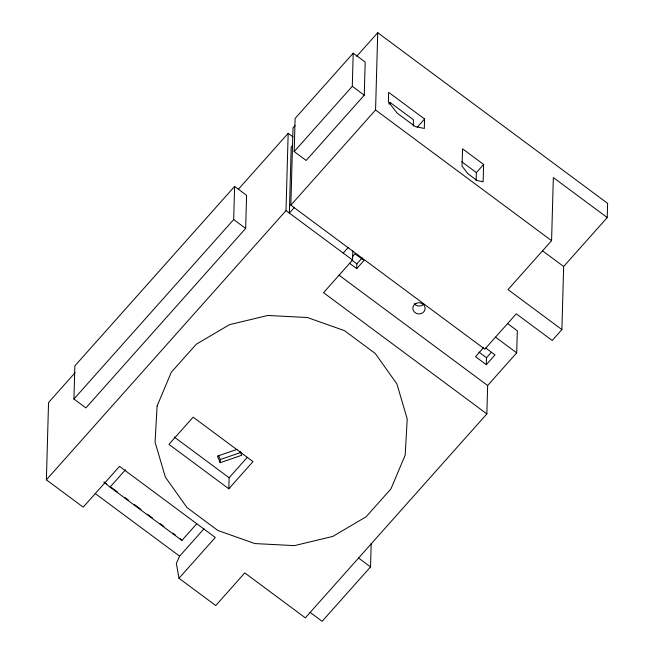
<?xml version="1.0" encoding="UTF-8"?>
<svg xmlns="http://www.w3.org/2000/svg" width="654" height="654" viewBox="0 0 654 654"><rect width="100%" height="100%" fill="white"/><g stroke="black" fill="none" stroke-linecap="round" stroke-linejoin="round"><path stroke-width="0.98" d="M507.504 323.509L517.314 330.793L516.693 352.874L487.647 385.508L486.854 413.9L305.32 617.85L244.792 572.92L215.746 605.555L178.992 578.267L215.297 537.474L119.51 466.367L83.197 507.161L46.385 479.823L48.543 402.529L75.014 372.788M73.927 399.03L74.858 365.905L234.606 186.431L246.583 195.317L245.659 228.442L85.903 407.924L73.927 399.03L233.682 219.556L234.606 186.431M240.173 451.489L241.751 455.249L220.194 462.713L220.284 459.558L218.706 455.805M228.802 488.791L253.008 461.593L193.143 417.154L168.936 444.352L228.802 488.791L229.113 477.747L247.261 457.35M46.385 479.823L286.011 210.613L288.169 133.318L293.041 136.931M356.716 56.301L377.726 32.7L607.615 203.353L607.223 217.553L563.65 266.505L561.892 329.6L552.205 340.481L516.284 313.814L484.818 349.162L290.85 205.176L293.008 127.873L295.044 125.593M294.194 151.573L295.118 118.448L353.209 53.187L365.185 62.073L364.262 95.198L306.17 160.459L294.194 151.573L352.285 86.312L353.209 53.187M486.854 413.9L323.534 292.665L352.58 260.03L352.841 250.907M349.391 263.178L356.732 268.631L356.871 263.897L362.152 257.97M290.85 205.176L375.568 109.995L377.726 32.7M310.159 612.414L322.136 621.3L370.54 566.912L371.194 543.466M390.046 104.239L390.095 102.441L413.442 119.772L413.263 126.083M424.569 119.003L424.307 128.462L415.192 126.533L397.231 113.199L388.386 101.803L388.648 92.337L424.569 119.003L417.227 127.252M476.128 180.635L476.357 172.599L483.617 164.44L462.541 148.801L462.059 166.149L467.953 173.751L477.052 180.504L483.126 181.796L483.617 164.44M483.568 347.642L475.532 356.675L486.306 364.679L486.494 357.738L491.187 352.465M561.892 329.6L508.011 289.608L551.575 240.656L553.341 177.553L607.223 217.553M204.007 528.767L179.605 556.178L176.351 563.421L178.992 578.267M238.612 188.99L288.169 133.318M292.42 145.49L291.21 146.848L289.362 213.098L294.202 207.661M388.754 103.945L390.095 102.441M103.994 482.112L110.052 487.107L125.511 469.736M343.244 253.098L348.083 247.662M352.375 256.777L355.016 253.809L364 260.472L356.732 268.631M110.052 487.107L181.894 540.441L196.682 523.821M486.306 364.679L495.021 354.885L485.783 348.026M237.1 449.331L217.43 456.14L220.194 462.713M220.284 459.558L240.901 452.413M461.765 161.767L476.357 172.599M352.285 86.312L364.262 95.198M375.568 109.995L551.575 240.656M542.428 250.744L563.65 266.505M495.552 337.178L516.693 352.874M478.802 352.024L486.494 357.738M286.011 210.613L352.58 260.03M351.966 260.267L356.871 263.897M338.985 275.146L487.647 385.508M233.682 219.556L245.659 228.442M358.572 558.025L370.54 566.912M174.16 436.962L229.113 477.747M104.117 482.08L106.577 483.903M111.491 487.549L117.23 491.808M124.603 497.277L128.699 500.318M134.43 504.577L140.986 509.441M147.534 514.306L152.456 517.96M159.829 523.429L163.925 526.47M172.934 533.165L175.395 534.988M95.239 493.549L179.605 556.178M180.308 538.634L181.894 540.441M423.432 304.527A6.156 5.616 1.6 0 1 414.203 303.718M157.107 405.995L155.055 442.129L165.356 477.126L186.979 507.561L217.823 530.459L254.872 543.572L294.48 545.624L332.796 536.419L366.044 516.84L390.986 488.824L405.178 455.094L407.221 418.969L396.929 383.972L375.306 353.536L344.454 330.638L307.413 317.525L267.797 315.465L229.489 324.678L196.241 344.249L171.299 372.273L157.107 405.995M415.993 303.399L414.178 304.772A6.156 5.616 1.6 0 0 416.459 313.446A6.156 5.616 1.6 0 0 425.051 309.228A6.156 5.616 1.6 0 0 418.315 302.737L415.993 303.399"/></g></svg>
